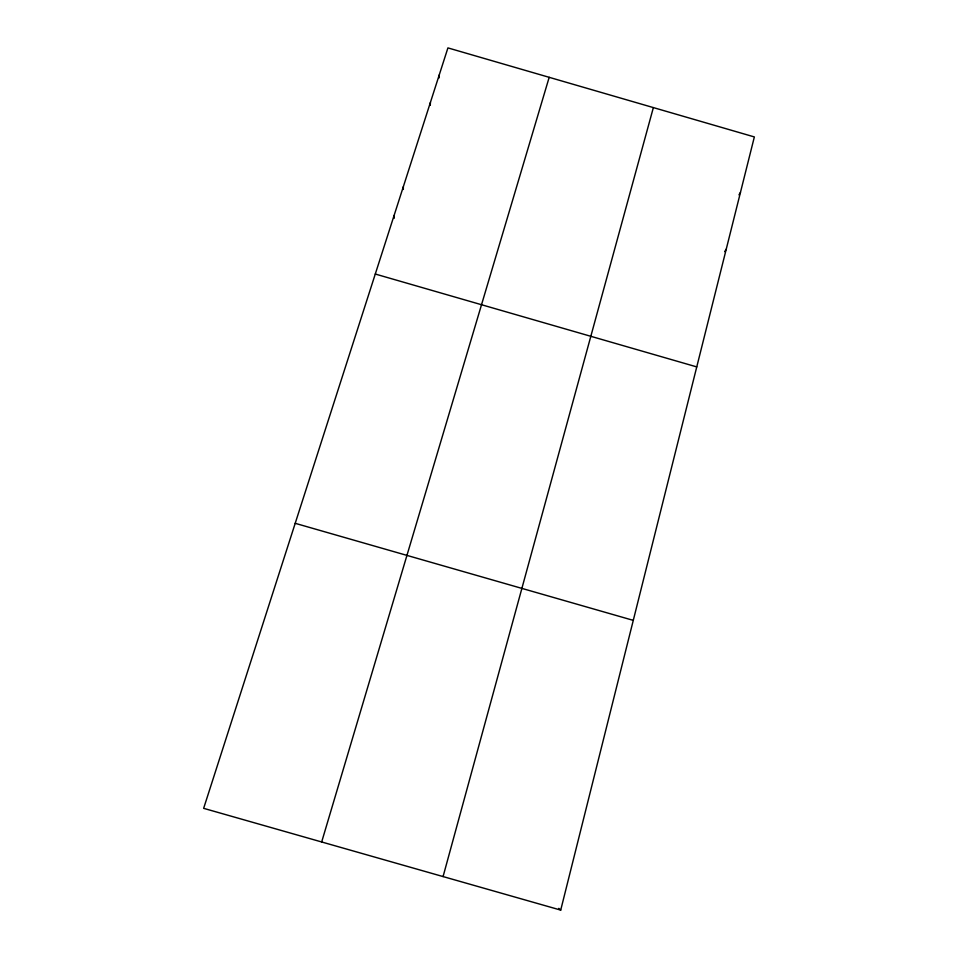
<?xml version="1.0" encoding="UTF-8"?>
<svg xmlns="http://www.w3.org/2000/svg" width="958" height="958" viewBox="0 0 958 958"><rect width="100%" height="100%" fill="white"/><g stroke="black" fill="none" stroke-linecap="round" stroke-linejoin="round"><path stroke-width="1.44" d="M403.318 189.456L403.342 186.702M430.274 105.296L430.405 102.446M439.039 77.957L439.219 75.011M560.717 910.1L754.353 136.934L447.925 47.9L203.647 808.336L560.717 910.1L558.777 908.34M443.075 876.57L653.368 107.595M321.672 841.974L549.185 77.323M738.977 194.857L740.462 192.402M724.679 251.631L726.236 249.188M295.208 523.319L633.274 620.365M375.285 274.036L696.753 366.902M394.109 215.466L394.121 218.364"/></g></svg>
